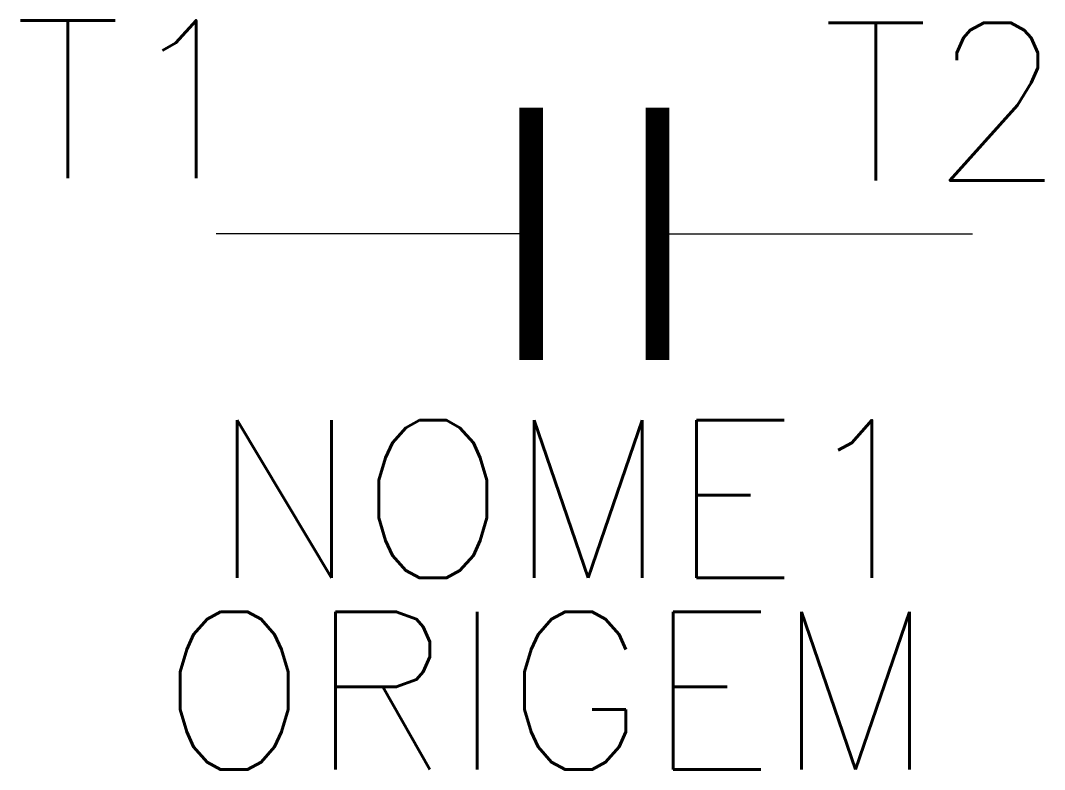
# Model space of a CAD drawing. Header units: millimetres. Extents: x 248.8 to 261.8, y 49.9 to 59.4.
import ezdxf
from ezdxf.enums import TextEntityAlignment as Align

# ---------------------------------------------------------------- set-up
doc = ezdxf.new("R2010")
doc.units = ezdxf.units.MM
doc.header["$LTSCALE"] = 10
doc.styles.add('ROMANS', font='romans')

msp = doc.modelspace()

# ---------------------------------------------------------------- linework, layer by layer
for p, q in [((255.238, 56.663), (251.238, 56.663)), ((256.838, 56.663), (260.838, 56.663))]:
    msp.add_line(p, q)
at = {"color": 5, "const_width": 0.3}
for points in [[(255.238, 55.063), (255.238, 58.263)], [(256.838, 55.063), (256.838, 58.263)]]:
    msp.add_lwpolyline(points, dxfattribs=at)

# ---------------------------------------------------------------- texts
at = {"style": 'ROMANS'}
for tag, p in [('T1', (251.756, 58.371)), ('T2', (262.008, 58.343))]:
    msp.add_attdef(tag, text='', height=2, dxfattribs=at).set_placement(p, align=Align.MIDDLE_RIGHT)
for tag, text, p in [('NOME1', '', (251.161, 53.301)), ('ORIGEM', 'ORIGEM', (250.524, 50.871))]:
    msp.add_attdef(tag, text=text, height=2, dxfattribs=at).set_placement(p, align=Align.MIDDLE_LEFT)

doc.saveas('drawing.dxf')
